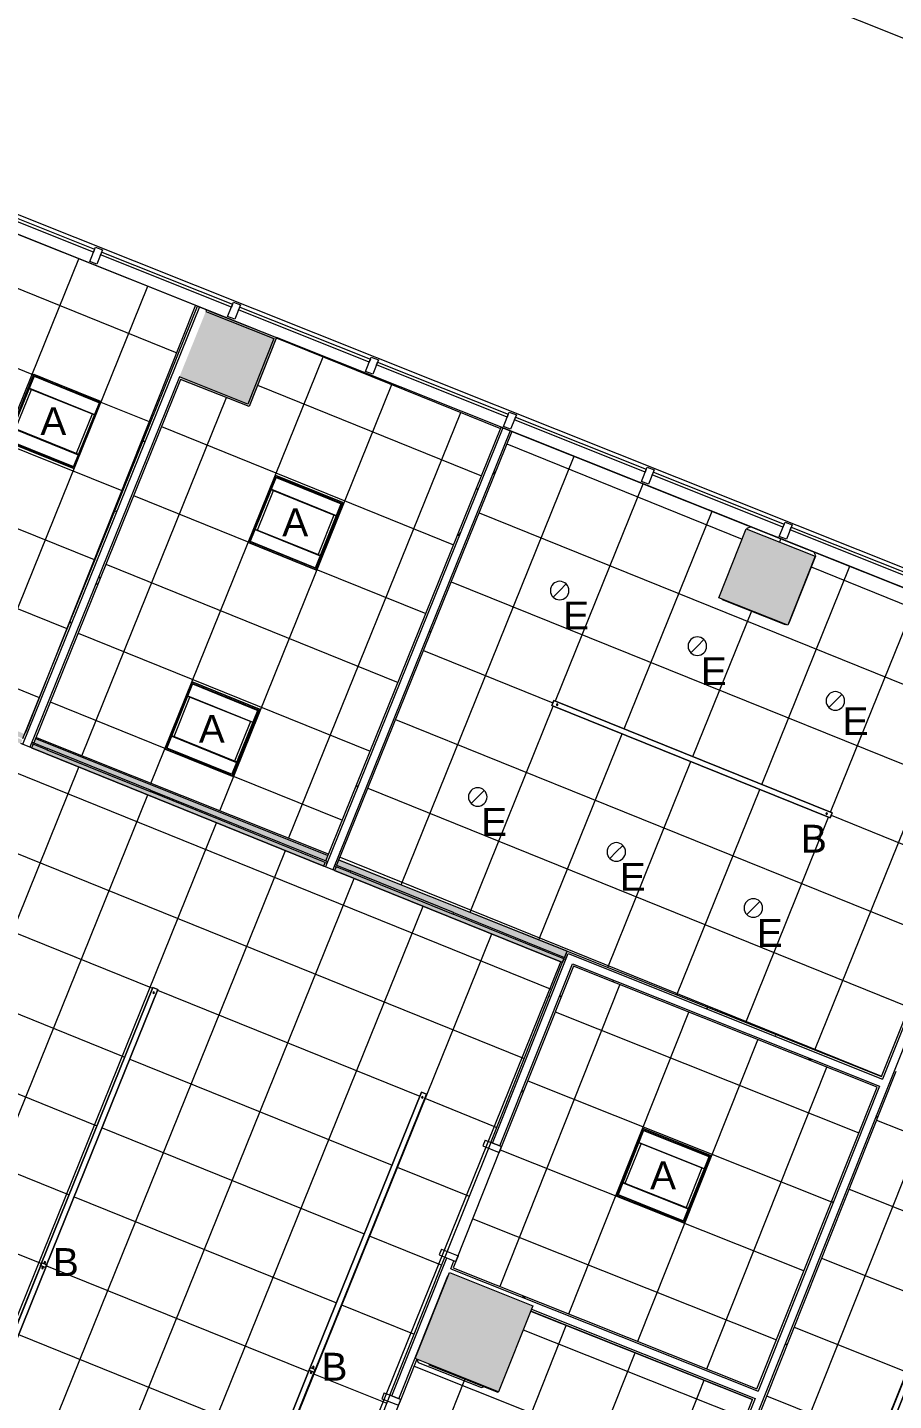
# Model space of a CAD drawing. Header units: inches. Extents: x -13 to 4331, y -638 to 2885.
# Drawn here: x 2973.4 to 3253.4, y 1878.8 to 2322.6 of the extents above; entities that cross this region are included whole.
import ezdxf

# ---------------------------------------------------------------- set-up
doc = ezdxf.new("R2010")
doc.units = ezdxf.units.IN
doc.header["$MEASUREMENT"] = 0
for name, color, linetype, lineweight in [('A-CLNG', 13, 'Continuous', 13), ('A-CLNG-PATT', 13, 'Continuous', 13), ('A-COLS', 52, 'Continuous', 13), ('A-DETL-GENF', 92, 'Continuous', 9), ('A-DOOR', 31, 'Continuous', 13), ('A-DOOR-FRAM', 31, 'Continuous', 20), ('A-GLAZ-CURT', 52, 'Continuous', 9), ('A-GLAZ-CWMG', 51, 'Continuous', 9), ('A-WALL', 113, 'Continuous', 9), ('A-WALL-PATT', 111, 'Continuous', 13), ('A-WALL-PRHT', 7, 'Continuous', 9), ('Chevy Chase Pavilion_3rd Floor Base_dwg', 8, 'Continuous', 9), ('E-LITE-EQPM', 33, 'Continuous', 9), ('E-LITE-EQPM-IDEN', 33, 'Continuous', 9), ('I-WALL', 2, 'Continuous', 13), ('S-COLS', 52, 'Continuous', 13)]:
    doc.layers.add(name, color=color, linetype=linetype, lineweight=lineweight)
doc.styles.add('Arial_4', font='arial.ttf', dxfattribs={"height": 9})
pattern_1 = [(0, (0, 0), (30.72, 7.68), [1.267, -21.773, 1.267, -21.773, -122.88]), (0, (0, 0), (30.72, 7.68), [-46.08, 1.267, -44.813, 1.267, -21.773, -53.76]), (0, (0, 0), (30.72, 7.68), [-115.2, 1.267, -14.093, 1.267, -37.133]), (120, (11.52, 3.84), (-22.011075, 22.7643), [1.267, -21.773, 1.267, -21.773, -122.88]), (120, (11.52, 3.84), (-22.011075, 22.7643), [-46.08, 1.267, -44.813, 1.267, -21.773, -53.76]), (120, (11.52, 3.84), (-22.011075, 22.7643), [-115.2, 1.267, -14.093, 1.267, -37.133]), (240, (15.36, 19.2), (-8.708925, -30.4443), [1.267, -21.773, 1.267, -21.773, -122.88]), (240, (15.36, 19.2), (-8.708925, -30.4443), [-46.08, 1.267, -44.813, 1.267, -21.773, -53.76]), (240, (15.36, 19.2), (-8.708925, -30.4443), [-115.2, 1.267, -14.093, 1.267, -37.133])]

# ---------------------------------------------------------------- blocks, each defined once
blk = doc.blocks.new('Chevy Chase Pavilion_3rd Floor Base_dwg-5020009-FIRST FLOOR')
at = {"layer": 'A-WALL', "color": 253}
blk.add_line((3047.49, 2224.89), (2820.11, 2315.57), dxfattribs=at)
at = {"layer": 'A-WALL', "color": 253, "flags": 128}
for points in [[(1760.4, 2407.09), (2015.37, 2305.44), (2131.55, 2596.61), (4079.14, 1819.95), (4079.14, -637.79), (3438.23, -637.79), (3430.06, -625.69), (4073.14, -625.69), (4073.14, 1559.57)], [(4073.14, 1563.07), (4073.14, 1815.88), (3053.84, 2222.36)]]:
    blk.add_lwpolyline(points, dxfattribs=at)
at = {"layer": 'A-WALL-PRHT', "color": 253, "flags": 128}
blk.add_lwpolyline([(1820.11, 2610.82), (1916.94, 2853.62), (4248.08, 1923.48), (4248.08, -626.23), (4079.14, -626.23)], dxfattribs=at)
at = {"layer": 'S-COLS', "color": 253, "lineweight": 9, "flags": 128}
for points in [[(3219.54, 2130.14), (3219.68, 2130.2), (3228.22, 2151.76), (3227.66, 2153.06), (3207.21, 2161.16), (3205.91, 2160.6), (3205.88, 2160.51)], [(3197.88, 2137.87), (3197.93, 2137.74), (3218.38, 2129.64), (3218.51, 2129.69)], [(3099.25, 1892.13), (3099.7, 1891.08), (3120.16, 1882.98), (3120.79, 1883.25)]]:
    blk.add_lwpolyline(points, dxfattribs=at)
blk = doc.blocks.new('System Panel - Glazed-5082656-FIRST FLOOR')
at = {"layer": 'A-GLAZ-CURT', "lineweight": 13}
for p, q in [((-22.75, 0.75), (-22.75, 1.75)), ((-22.75, 1.75), (22.75, 1.75)), ((22.75, 0.75), (-22.75, 0.75)), ((22.75, 1.75), (22.75, 0.75))]:
    blk.add_line(p, q, dxfattribs=at)
blk = doc.blocks.new('Rectangular Mullion - 2_5_ x 5_ rectangular-5082659-FIRST FLOOR')
at = {"layer": 'A-GLAZ-CWMG', "lineweight": 20}
for p, q in [((1.25, 2.5), (-1.25, 2.5)), ((-1.25, 2.5), (-1.25, -2.5)), ((1.25, -2.5), (1.25, 2.5)), ((-1.25, -2.5), (1.25, -2.5))]:
    blk.add_line(p, q, dxfattribs=at)
blk = doc.blocks.new('Concrete-Rectangular-Column - 30 x 29-5082803-FIRST FLOOR')
at = {"layer": 'S-COLS', "lineweight": 9}
blk.add_hatch(color=7, dxfattribs=at).paths.add_polyline_path([(-15, -14.5), (15, -14.5), (15, 14.5), (-15, 14.5), (-15, -7.67)], flags=0)
at = {"layer": 'S-COLS', "color": 8, "lineweight": 20}
for p, q in [((-15, 14.5), (15, 14.5)), ((-15, -14.5), (-15, 14.5)), ((15, 14.5), (15, -14.5)), ((15, -14.5), (-15, -14.5))]:
    blk.add_line(p, q, dxfattribs=at)
blk = doc.blocks.new('Concrete-Rectangular-Column - 24x24-5082804-FIRST FLOOR')
at = {"layer": 'S-COLS', "lineweight": 9}
blk.add_hatch(color=7, dxfattribs=at).paths.add_polyline_path([(12, -12), (12, 12), (-12, 12), (-12, -12)], flags=0)
at = {"layer": 'S-COLS', "color": 8, "lineweight": 20}
for p, q in [((-12, 12), (12, 12)), ((-12, -12), (-12, 12)), ((12, 12), (12, -12)), ((12, -12), (-12, -12))]:
    blk.add_line(p, q, dxfattribs=at)
blk = doc.blocks.new('Single Flush - OTJ_SOLIDFLUSH_ALUM-5659429-FIRST FLOOR')
at = {"layer": 'A-DOOR-FRAM'}
for p, q in [((-20, -3.875), (-20, 1.875)), ((-20, 1.875), (-18, 1.875)), ((-18, -3.875), (-18, 1.875)), ((18.000004, -3.875), (18.000004, 1.875)), ((18.000004, 1.875), (20.000004, 1.875)), ((20.000004, -3.875), (20.000004, 1.875)), ((-20, -3.875), (-18, -3.875)), ((18.000004, -3.875), (20.000004, -3.875))]:
    blk.add_line(p, q, dxfattribs=at)
blk = doc.blocks.new('L-Pendant-Axis-Sculpt-Direct_Indirect - B-5619444-FIRST FLOOR')
at = {"layer": 'A-DETL-GENF'}
for p, q in [((-48.5, -0.875), (-48.5, 0.875)), ((-48.5, 0.875), (48.5, 0.875)), ((48.5, 0.875), (-48.5, 0.875)), ((-48.5, 0.875), (-48.5, -0.875)), ((48.5, 0.875), (48.5, -0.875)), ((48.5, -0.875), (48.5, 0.875)), ((48.5, -0.875), (-48.5, -0.875)), ((-48.5, -0.875), (48.5, -0.875))]:
    blk.add_line(p, q, dxfattribs=at)
for centre in [(-47, 0), (47, 0)]:
    blk.add_circle(centre, 0.25, dxfattribs=at)
blk = doc.blocks.new('L-Recessed-Axis-Duo - 2 x 2-V8-FIRST FLOOR')
at = {"layer": 'E-LITE-EQPM'}
for p, q in [((-11.7, 11.7), (-11.7, -11.7)), ((11.7, 11.7), (-11.7, 11.7)), ((-11.37, 11.26), (-11.37, 11.27)), ((-11.37, 11.14), (-11.37, 11.26)), ((-11.37, 11.14), (11.38, 11.14)), ((11.32, 11.32), (-11.32, 11.32)), ((-11.32, 11.32), (-11.32, -11.32)), ((11.32, -11.32), (11.32, 11.32)), ((11.38, 11.27), (11.38, 11.26)), ((11.38, 11.26), (11.38, 11.14)), ((11.7, -11.7), (11.7, 11.7)), ((-11.32, 7.03), (11.32, 7.03)), ((-11.32, 7.02), (11.32, 7.02)), ((-11.32, 6.85), (11.32, 6.85)), ((-10.57, 6.87), (-10.57, -6.87)), ((10.57, -6.87), (10.57, 6.87)), ((11.32, -6.85), (-11.32, -6.85)), ((-11.32, -7.02), (11.32, -7.02)), ((-11.32, -7.03), (11.32, -7.03)), ((-11.7, -11.7), (11.7, -11.7)), ((-11.37, -11.26), (-11.37, -11.14)), ((-11.37, -11.14), (11.38, -11.14)), ((-11.37, -11.27), (-11.37, -11.26)), ((-11.32, -11.32), (11.32, -11.32)), ((11.38, -11.14), (11.38, -11.26)), ((11.38, -11.26), (11.38, -11.27))]:
    blk.add_line(p, q, dxfattribs=at)
for points, knots in [([(-11.64, 11.64), (-11.65, 11.65), (-11.65, 11.65), (-11.66, 11.66), (-11.67, 11.67), (-11.68, 11.68), (-11.68, 11.68), (-11.69, 11.69), (-11.69, 11.69), (-11.7, 11.7), (-11.7, 11.7), (-11.7, 11.7), (-11.7, 11.7)], [0, 0, 0, 0, 0.166667, 0.25, 0.333333, 0.416667, 0.5, 0.583333, 0.666667, 0.75, 0.833333, 1, 1, 1, 1]), ([(11.64, 11.64), (11.65, 11.65), (11.65, 11.65), (11.66, 11.66), (11.67, 11.67), (11.68, 11.68), (11.68, 11.68), (11.69, 11.69), (11.69, 11.69), (11.7, 11.7), (11.7, 11.7), (11.7, 11.7), (11.7, 11.7)], [0, 0, 0, 0, 0.166667, 0.25, 0.333333, 0.416667, 0.5, 0.583333, 0.666667, 0.75, 0.833333, 1, 1, 1, 1]), ([(-11.7, -11.7), (-11.7, -11.7), (-11.7, -11.7), (-11.7, -11.7), (-11.69, -11.69), (-11.69, -11.69), (-11.68, -11.68), (-11.68, -11.68), (-11.67, -11.67), (-11.66, -11.66), (-11.65, -11.65), (-11.65, -11.65), (-11.64, -11.64)], [-1, -1, -1, -1, -0.833333, -0.75, -0.666667, -0.583333, -0.5, -0.416667, -0.333333, -0.25, -0.166667, 0, 0, 0, 0]), ([(11.64, -11.64), (11.65, -11.65), (11.65, -11.65), (11.66, -11.66), (11.67, -11.67), (11.68, -11.68), (11.68, -11.68), (11.69, -11.69), (11.69, -11.69), (11.7, -11.7), (11.7, -11.7), (11.7, -11.7), (11.7, -11.7)], [0, 0, 0, 0, 0.166667, 0.25, 0.333333, 0.416667, 0.5, 0.583333, 0.666667, 0.75, 0.833333, 1, 1, 1, 1])]:
    blk.add_open_spline(points, degree=3, knots=knots, dxfattribs=at)
blk = doc.blocks.new('L-Recessed Circular - Downlight - 6_-5599324-FIRST FLOOR')
at = {"layer": 'E-LITE-EQPM'}
for q in [(-2.12, -2.12), (2.12, 2.12)]:
    blk.add_line((0, 0), q, dxfattribs=at)
for start, end in [(360, 180), (180, 360)]:
    blk.add_arc((0, 0), 3, start, end, dxfattribs=at)

msp = doc.modelspace()

# ---------------------------------------------------------------- hatches: boundary and pattern name
at = {"layer": 'A-CLNG-PATT'}
h = msp.add_hatch(dxfattribs=at)
h.set_pattern_fill('FP_3', color=256, style=0, pattern_type=2)
h.set_pattern_definition([(68, (2943.602, 2197.195), (22.2524, -8.9906), []), (338, (2943.602, 2197.195), (-8.9906, -22.2524), [])])
h.paths.add_polyline_path([(2972.6, 2094.48), (3027.75, 2232.77), (2907.19, 2280.84), (2851.42, 2142.8), (2972.49, 2094.52)], flags=0)
h.paths.add_polyline_path([(2961.02, 2112.31), (2939.32, 2121.08), (2948.09, 2142.78), (2969.78, 2134), (2961.97, 2114.65)], flags=0)
h.paths.add_polyline_path([(2894.26, 2139.28), (2872.57, 2148.05), (2881.33, 2169.75), (2903.03, 2160.98), (2895.68, 2142.78)], flags=0)
h.paths.add_polyline_path([(2988.37, 2180), (2966.67, 2188.76), (2975.44, 2210.46), (2997.13, 2201.69), (2989.32, 2182.35)], flags=0)
h.paths.add_polyline_path([(2921.61, 2206.97), (2899.91, 2215.74), (2908.68, 2237.43), (2930.38, 2228.67), (2923.39, 2211.36)], flags=0)
h.paths.add_polyline_path([(2951.98, 2236.14), (2929.67, 2244.98), (2938.51, 2267.3), (2960.82, 2258.45), (2953.66, 2240.38)], flags=0)
h = msp.add_hatch(dxfattribs=at)
h.set_pattern_fill('FP_4', color=256, style=0, pattern_type=2)
h.set_pattern_definition([(68, (3067.005, 2147.337), (22.2524, -8.9906), []), (338, (3067.005, 2147.337), (-8.9906, -22.2524), [])])
h.paths.add_polyline_path([(3070.73, 2055.34), (3126.33, 2192.96), (3053.8, 2222.26), (3045, 2200.06), (3022.86, 2208.84), (2976.09, 2093.08), (3070.44, 2055.46)], flags=0)
h.paths.add_polyline_path([(3039.59, 2080.57), (3017.9, 2089.33), (3026.66, 2111.03), (3048.36, 2102.27), (3041.64, 2085.64)], flags=0)
h.paths.add_polyline_path([(3066.57, 2147.32), (3044.87, 2156.09), (3053.63, 2177.79), (3075.33, 2169.02), (3069, 2153.34)], flags=0)
h = msp.add_hatch(dxfattribs=at)
h.set_pattern_fill('FP_5', color=256, style=0, pattern_type=2)
h.set_pattern_definition([(338, (3197.202, 2108.35), (-8.9906, -22.2524), []), (248, (3197.202, 2108.35), (-22.2524, 8.9906), [])])
h.paths.add_polyline_path([(3249.47, 1983.51), (3304.81, 2122.28), (3129.98, 2192), (3074.08, 2053.56), (3160.04, 2019.18), (3249.24, 1983.6)], flags=0)
h.paths.add_polyline_path([(3208.05, 2034.98), (3207.28, 2035.08), (3206.55, 2035.38), (3205.93, 2035.86), (3205.46, 2036.48), (3205.16, 2037.2), (3205.05, 2037.98), (3205.16, 2038.75), (3205.46, 2039.48), (3205.93, 2040.1), (3206.55, 2040.57), (3207.28, 2040.87), (3208.05, 2040.98), (3208.83, 2040.87), (3209.55, 2040.57), (3210.18, 2040.1), (3210.65, 2039.48), (3210.95, 2038.75), (3211.05, 2037.98), (3210.95, 2037.2), (3210.65, 2036.48), (3210.18, 2035.86), (3209.55, 2035.38), (3208.83, 2035.08)], flags=0)
h.paths.add_polyline_path([(3163.75, 2053.11), (3162.98, 2053.21), (3162.25, 2053.51), (3161.63, 2053.99), (3161.16, 2054.61), (3160.86, 2055.33), (3160.75, 2056.11), (3160.86, 2056.89), (3161.16, 2057.61), (3161.63, 2058.23), (3162.25, 2058.71), (3162.98, 2059.01), (3163.75, 2059.11), (3164.53, 2059.01), (3165.25, 2058.71), (3165.88, 2058.23), (3166.35, 2057.61), (3166.65, 2056.89), (3166.75, 2056.11), (3166.65, 2055.33), (3166.35, 2054.61), (3165.88, 2053.99), (3165.18, 2053.48), (3164.53, 2053.21)], flags=0)
h.paths.add_polyline_path([(3232.85, 2067.12), (3142.92, 2103.45), (3143.57, 2105.08), (3233.51, 2068.74)], flags=0)
h.paths.add_polyline_path([(3118.95, 2070.87), (3118.17, 2070.97), (3117.45, 2071.27), (3116.83, 2071.75), (3116.35, 2072.37), (3116.05, 2073.09), (3115.95, 2073.87), (3116.05, 2074.64), (3116.35, 2075.37), (3116.83, 2075.99), (3117.45, 2076.47), (3118.34, 2076.79), (3118.95, 2076.87), (3119.73, 2076.76), (3120.45, 2076.47), (3121.07, 2075.99), (3121.55, 2075.37), (3121.85, 2074.64), (3121.95, 2073.87), (3121.85, 2073.09), (3121.55, 2072.37), (3121.07, 2071.75), (3120.45, 2071.27), (3119.73, 2070.97)], flags=0)
h.paths.add_polyline_path([(3234.58, 2101.91), (3233.81, 2102.01), (3233.08, 2102.31), (3232.46, 2102.79), (3231.98, 2103.41), (3231.68, 2104.13), (3231.58, 2104.91), (3231.68, 2105.69), (3231.98, 2106.41), (3232.46, 2107.03), (3233.08, 2107.51), (3233.81, 2107.81), (3234.58, 2107.91), (3235.36, 2107.81), (3236.08, 2107.51), (3236.7, 2107.03), (3237.18, 2106.41), (3237.48, 2105.69), (3237.58, 2104.91), (3237.48, 2104.13), (3237.18, 2103.41), (3236.7, 2102.79), (3236.08, 2102.31), (3235.36, 2102.01)], flags=0)
h.paths.add_polyline_path([(3189.96, 2119.6), (3189.18, 2119.7), (3188.46, 2120), (3187.84, 2120.48), (3187.36, 2121.1), (3187.06, 2121.82), (3186.96, 2122.6), (3187.06, 2123.37), (3187.36, 2124.1), (3187.84, 2124.72), (3188.46, 2125.19), (3189.18, 2125.49), (3189.96, 2125.6), (3190.74, 2125.49), (3191.46, 2125.19), (3192.08, 2124.72), (3192.56, 2124.1), (3192.86, 2123.37), (3192.96, 2122.6), (3192.86, 2121.82), (3192.56, 2121.1), (3192.08, 2120.48), (3191.46, 2120), (3190.74, 2119.7)], flags=0)
h.paths.add_polyline_path([(3219.25, 2129.4), (3196.93, 2138.24), (3205.78, 2160.55), (3228.09, 2151.71), (3219.97, 2131.21)], flags=0)
h.paths.add_polyline_path([(3145.45, 2137.58), (3144.68, 2137.68), (3143.95, 2137.98), (3143.33, 2138.46), (3142.86, 2139.08), (3142.56, 2139.8), (3142.45, 2140.58), (3142.56, 2141.35), (3142.86, 2142.08), (3143.33, 2142.7), (3143.95, 2143.18), (3144.68, 2143.48), (3145.45, 2143.58), (3146.23, 2143.48), (3146.95, 2143.18), (3147.58, 2142.7), (3148.05, 2142.08), (3148.35, 2141.35), (3148.45, 2140.58), (3148.35, 2139.8), (3148.05, 2139.08), (3147.58, 2138.46), (3146.95, 2137.98), (3146.23, 2137.68)], flags=0)
h = msp.add_hatch(dxfattribs=at)
h.set_pattern_fill('FP_25', color=256, style=0, pattern_type=2)
h.set_pattern_definition(pattern_1)
h.paths.add_polyline_path([(3073.38, 810.11), (3073.38, 886.84), (3071.75, 886.84), (3071.75, 810.11)], flags=0)
h.paths.add_polyline_path([(3069.63, 810.11), (3071.25, 810.11), (3071.25, 886.84), (3069.63, 886.84), (3069.63, 818.11)], flags=0)
h.paths.add_polyline_path([(2917.48, 926.11), (2917.48, 989.32), (2848.28, 1091.41), (2846.52, 1090.17), (2915.6, 988.3), (2915.6, 926.11)], flags=0)
h.paths.add_polyline_path([(2917.98, 926.11), (2919.57, 926.11), (2919.6, 988.98), (2849.56, 1092.27), (2848.69, 1091.69), (2917.48, 990.21), (2917.48, 989.32), (2917.98, 988.58), (2917.98, 951.36)], flags=0)
h.paths.add_polyline_path([(2914.05, 1410.38), (2990.98, 1603.32), (2990.28, 1603.6), (2965.05, 1540.31), (2964.58, 1540.5), (2989.82, 1603.78), (2988.39, 1604.35), (2911.45, 1411.42), (2912.88, 1410.85), (2937.91, 1473.62), (2938.37, 1473.44), (2913.34, 1410.67), (2913.92, 1410.44)], flags=0)
h.paths.add_polyline_path([(2732.11, 1491.57), (2733.27, 1494.47), (2612.27, 1542.72), (2611.12, 1539.82), (2730.77, 1492.1)], flags=0)
h.paths.add_polyline_path([(3176.24, 1529.44), (3176.71, 1533.28), (3088.06, 1568.63), (3087.46, 1567.13), (3176.22, 1531.73), (3176.03, 1531.27), (3087.27, 1566.66), (3086.69, 1565.15), (3176.22, 1529.45)], flags=0)
h.paths.add_polyline_path([(3083.19, 1566.55), (3083.79, 1568.05), (3028.34, 1590.16), (3027.74, 1588.66), (3082.32, 1566.89)], flags=0)
h.paths.add_polyline_path([(3083.98, 1568.52), (3084.56, 1570.04), (3029.13, 1592.14), (3028.53, 1590.63), (3083.79, 1568.59)], flags=0)
h.paths.add_polyline_path([(3025.42, 1751.7), (3061.25, 1841.57), (3059.75, 1842.18), (3057.85, 1837.38), (3057.39, 1837.57), (3059.29, 1842.37), (3057.67, 1843.04), (3022.01, 1753.06), (3023.64, 1752.41), (3044.12, 1804.1), (3044.59, 1803.92), (3024.1, 1752.22), (3024.83, 1751.93)], flags=0)
h.paths.add_polyline_path([(3146.33, 2020.36), (3146.82, 2021.55), (3110.96, 2036.04), (3111.15, 2036.51), (3147.01, 2022.04), (3147.82, 2024.05), (3074.06, 2053.57), (3073.33, 2051.78), (3077.77, 2049.99), (3077.58, 2049.53), (3073.15, 2051.32), (3072.67, 2050.13), (3145.84, 2020.56)], flags=0)
h.paths.add_polyline_path([(3069.19, 2051.53), (3069.67, 2052.72), (3013.01, 2075.62), (3013.2, 2076.08), (3069.86, 2053.19), (3070.57, 2054.96), (2975.98, 2092.81), (2975.39, 2091.35), (2979.82, 2089.57), (2979.63, 2089.1), (2975.2, 2090.89), (2974.72, 2089.7), (3066.82, 2052.49)], flags=0)
h.paths.add_polyline_path([(2971.25, 2091.11), (2971.73, 2092.3), (2967.28, 2094.09), (2967.47, 2094.55), (2971.91, 2092.76), (2972.49, 2094.21), (2851.37, 2142.68), (2850.94, 2141.63), (2934.09, 2108.04), (2933.9, 2107.58), (2850.76, 2141.17), (2850.28, 2139.98), (2968.88, 2092.06)], flags=0)
h.paths.add_polyline_path([(2846.8, 2141.38), (2847.28, 2142.58), (2781.38, 2169.2), (2781.57, 2169.66), (2847.47, 2143.04), (2847.89, 2144.07), (2745.44, 2185.07), (2745.18, 2184.36), (2748.19, 2183.15), (2748, 2182.69), (2744.98, 2183.91), (2744.5, 2182.72), (2843.85, 2142.58)], flags=0)
h = msp.add_hatch(dxfattribs=at)
h.set_pattern_fill('FP_6', color=256, style=0, pattern_type=2)
h.set_pattern_definition([(338, (2892.317, 1905.82), (-8.9906, -22.2524), []), (248, (2892.317, 1905.82), (-22.2524, 8.9906), [])])
h.paths.add_polyline_path([(3084.58, 1570.03), (3109.08, 1631.51), (3020.06, 1748.39), (3021.93, 1753.09), (3022.03, 1753.09), (3059.06, 1846.52), (3074.57, 1840.37), (3146.35, 2020.36), (2744.5, 2182.72), (2618.82, 1867.56), (2752.58, 1814.18), (2737.01, 1775.16), (2603.26, 1828.5), (2584.01, 1780.28), (2730.77, 1721.75), (2727.29, 1713.13), (2764.21, 1698.22), (2777.07, 1730.04), (2780.54, 1728.64), (2767.69, 1696.81), (2846.02, 1665.16), (2906.84, 1815.69), (2879.04, 1826.77), (2880.43, 1830.26), (2940.94, 1806.12), (2879.42, 1651.84), (3084.56, 1570.04)], flags=0)
h.paths.add_polyline_path([(3056.91, 1605.82), (3055.28, 1606.47), (3073.43, 1651.99), (3075.06, 1651.34), (3063.13, 1621.42)], flags=0)
h.paths.add_polyline_path([(2990.15, 1632.8), (2988.52, 1633.44), (3006.67, 1678.96), (3008.3, 1678.31), (2997.61, 1651.5)], flags=0)
h.paths.add_polyline_path([(2923.39, 1659.77), (2921.77, 1660.42), (2939.92, 1705.93), (2941.54, 1705.28), (2923.53, 1660.11)], flags=0)
h.paths.add_polyline_path([(2842.44, 1719.66), (2820.75, 1728.42), (2829.51, 1750.12), (2851.21, 1741.35), (2843.78, 1722.97)], flags=0)
h.paths.add_polyline_path([(2959.35, 1748.78), (2957.73, 1749.42), (2975.88, 1794.94), (2977.51, 1794.29), (2970.27, 1776.16)], flags=0)
h.paths.add_polyline_path([(2708.46, 1771.14), (2618.53, 1807.47), (2619.18, 1809.1), (2709.12, 1772.76)], flags=0)
h.paths.add_polyline_path([(2869.67, 1786.16), (2847.97, 1794.93), (2856.73, 1816.63), (2878.43, 1807.86), (2873.43, 1795.49)], flags=0)
h.paths.add_polyline_path([(3030.1, 1798.91), (3028.48, 1799.56), (3100.78, 1978.51), (3102.4, 1977.85), (3032.13, 1803.92)], flags=0)
h.paths.add_polyline_path([(2943.28, 1832.74), (2941.65, 1833.39), (3013.95, 2012.34), (3015.57, 2011.68), (2944.64, 1836.1)], flags=0)
h.paths.add_polyline_path([(2736.06, 1839.53), (2646.13, 1875.86), (2646.78, 1877.49), (2736.72, 1841.15)], flags=0)
h.paths.add_polyline_path([(2854.1, 1868.3), (2852.48, 1868.95), (2924.78, 2047.9), (2926.4, 2047.24), (2860.07, 1883.05)], flags=0)
h.paths.add_polyline_path([(2764.37, 1904.8), (2762.75, 1905.46), (2835.05, 2084.41), (2836.67, 2083.75), (2774.37, 1929.56)], flags=0)
h.paths.add_polyline_path([(2675.36, 1940.77), (2673.74, 1941.42), (2746.04, 2120.37), (2747.66, 2119.71), (2684.36, 1963.03)], flags=0)
h.paths.add_polyline_path([(2840.25, 1957.2), (2817.94, 1966.04), (2826.78, 1988.36), (2849.09, 1979.51)], flags=0)
h = msp.add_hatch(dxfattribs=at)
h.set_pattern_fill('FP_8', color=256, style=0, pattern_type=2)
h.set_pattern_definition([(338.31, (3163.59, 1944.926), (-8.8696, -22.301), []), (248.31, (3163.59, 1944.926), (-22.301, 8.8696), [])])
h.paths.add_polyline_path([(3209.22, 1882.59), (3248.08, 1980.03), (3149.92, 2019.18), (3111.06, 1921.74), (3208.99, 1882.68)], flags=0)
h.paths.add_polyline_path([(3185.58, 1936.3), (3163.83, 1944.94), (3172.48, 1966.69), (3194.23, 1958.04), (3187.28, 1940.57)], flags=0)
h = msp.add_hatch(dxfattribs=at)
h.set_pattern_fill('FP_21', color=256, style=0, pattern_type=2)
h.set_pattern_definition([(338.259, (3369.357, 1585.09), (-8.8899, -22.2928), []), (248.259, (3369.357, 1585.09), (-22.2928, 8.8899), [])])
h.paths.add_polyline_path([(3546.25, 1443.11), (3557.63, 1471.64), (3691.64, 1767.45), (3705.83, 1803.25), (3387.79, 1930.08), (3387.71, 1929.89), (3384.23, 1931.27), (3384.31, 1931.47), (3253.55, 1983.61), (3136.82, 1690.92), (3359.45, 1602.14), (3358.05, 1598.66), (3135.44, 1687.44), (3088.06, 1568.63), (3402.17, 1443.37), (3402.17, 1449.76), (3421.49, 1492.86), (3546.24, 1443.12)], flags=0)
h.paths.add_polyline_path([(3538.45, 1489.92), (3448.35, 1525.85), (3449, 1527.48), (3539.1, 1491.54)], flags=0)
h.paths.add_polyline_path([(3343.31, 1517.42), (3341.69, 1518.07), (3359.84, 1563.59), (3361.46, 1562.94), (3358.29, 1554.98)], flags=0)
h.paths.add_polyline_path([(3276.44, 1544.09), (3274.81, 1544.74), (3292.96, 1590.26), (3294.59, 1589.61)], flags=0)
h.paths.add_polyline_path([(3565.35, 1556.62), (3475.25, 1592.55), (3475.89, 1594.17), (3565.99, 1558.24)], flags=0)
h.paths.add_polyline_path([(3209.56, 1570.76), (3207.93, 1571.41), (3226.08, 1616.93), (3227.71, 1616.28), (3214.31, 1582.67)], flags=0)
h.paths.add_polyline_path([(3143.6, 1597.06), (3141.98, 1597.71), (3160.13, 1643.23), (3161.76, 1642.58), (3144.24, 1598.66)], flags=0)
h.paths.add_polyline_path([(3562.52, 1610.87), (3560.89, 1611.52), (3632.39, 1790.79), (3634.01, 1790.14), (3566.73, 1621.42)], flags=0)
h.paths.add_polyline_path([(3473.35, 1646.43), (3471.72, 1647.08), (3543.22, 1826.35), (3544.84, 1825.7), (3479.51, 1661.89)], flags=0)
h.paths.add_polyline_path([(3207.63, 1673.66), (3184.48, 1673.66), (3184.48, 1674.28), (3183.63, 1674.28), (3183.63, 1698.28), (3207.63, 1698.28), (3207.63, 1697.66), (3208.48, 1697.66), (3208.48, 1673.66)], flags=0)
h.paths.add_polyline_path([(3453.67, 1674.28), (3453.67, 1675.02), (3453.58, 1675.02), (3453.58, 1699.02), (3477.58, 1699.02), (3477.58, 1698.28), (3477.67, 1698.28), (3477.67, 1674.28), (3455.67, 1674.28)], flags=0)
h.paths.add_polyline_path([(3384.18, 1681.99), (3382.55, 1682.64), (3454.04, 1861.91), (3455.67, 1861.26), (3418.11, 1767.09)], flags=0)
h.paths.add_polyline_path([(3295.01, 1717.55), (3293.38, 1718.2), (3364.87, 1897.47), (3366.5, 1896.82), (3314.11, 1765.45)], flags=0)
h.paths.add_polyline_path([(3205.84, 1753.11), (3204.21, 1753.76), (3275.7, 1933.03), (3277.33, 1932.38), (3215.03, 1776.16)], flags=0)
h = msp.add_hatch(dxfattribs=at)
h.set_pattern_fill('FP_7', color=256, style=0, pattern_type=2)
h.set_pattern_definition([(338.31, (3136.303, 1874.748), (-8.8696, -22.301), []), (248.31, (3136.303, 1874.748), (-22.301, 8.8696), [])])
h.paths.add_polyline_path([(3176.31, 1800.05), (3207.83, 1879.11), (3136.06, 1907.65), (3125.57, 1881.35), (3103.28, 1890.24), (3103.37, 1890.48), (3099.25, 1892.13), (3078.14, 1839.1), (3176.08, 1800.15)], flags=0)
h.paths.add_polyline_path([(3149.97, 1844.33), (3128.22, 1852.98), (3136.87, 1874.73), (3158.61, 1866.08), (3153.41, 1852.98)], flags=0)
at = {"layer": 'A-COLS'}
msp.add_hatch(color=250, dxfattribs=at).paths.add_polyline_path([(3125.57, 1881.35), (3125.67, 1881.59), (3103.37, 1890.48), (3103.28, 1890.24), (3124.95, 1881.59)], flags=0)
at = {"layer": 'A-WALL'}
msp.add_hatch(color=250, dxfattribs=at).paths.add_polyline_path([(3044.65, 2200.87), (3053.03, 2222.02), (3031.03, 2230.74), (3022.51, 2209.65), (3044.13, 2201.08)], flags=0)
at = {"layer": 'A-WALL-PATT', "lineweight": 9}
h = msp.add_hatch(dxfattribs=at)
h.set_pattern_fill('FP_1', color=256, style=0, pattern_type=2)
h.set_pattern_definition(pattern_1)
h.paths.add_polyline_path([(2971.82, 2090.87), (2972.3, 2092.07), (2971.73, 2092.3), (2971.25, 2091.11), (2971.73, 2090.91)], flags=0)
h.paths.add_polyline_path([(2972.49, 2092.53), (3028.96, 2232.28), (3028.38, 2232.51), (2971.91, 2092.76)], flags=0)
h = msp.add_hatch(dxfattribs=at)
h.set_pattern_fill('FP_1', color=256, style=0, pattern_type=2)
h.set_pattern_definition(pattern_1)
h.paths.add_polyline_path([(2974.72, 2089.7), (2975.2, 2090.89), (2974.62, 2091.13), (2974.14, 2089.93), (2974.62, 2089.74)], flags=0)
h.paths.add_polyline_path([(2975.39, 2091.35), (3023.09, 2209.42), (3022.51, 2209.65), (2974.81, 2091.59)], flags=0)
h.paths.add_polyline_path([(3031.61, 2230.51), (3031.85, 2231.13), (3031.28, 2231.36), (3031.03, 2230.74), (3031.45, 2230.58)], flags=0)
at = {"layer": 'A-WALL-PATT'}
msp.add_hatch(color=250, dxfattribs=at).paths.add_polyline_path([(3045, 2200.06), (3053.84, 2222.37), (3031.85, 2231.09), (3031.61, 2230.51), (3053.03, 2222.02), (3044.65, 2200.87), (3023.09, 2209.42), (3022.86, 2208.84), (3044.65, 2200.2)], flags=0)
at = {"layer": 'A-WALL-PATT', "lineweight": 9}
h = msp.add_hatch(dxfattribs=at)
h.set_pattern_fill('FP_1', color=256, style=0, pattern_type=2)
h.set_pattern_definition(pattern_1)
h.paths.add_polyline_path([(3069.77, 2051.3), (3070.25, 2052.49), (3069.67, 2052.72), (3069.19, 2051.53), (3069.67, 2051.34)], flags=0)
h.paths.add_polyline_path([(3070.44, 2052.95), (3127.08, 2193.15), (3126.5, 2193.38), (3069.86, 2053.19)], flags=0)
h = msp.add_hatch(dxfattribs=at)
h.set_pattern_fill('FP_1', color=256, style=0, pattern_type=2)
h.set_pattern_definition(pattern_1)
h.paths.add_polyline_path([(3072.67, 2050.13), (3073.15, 2051.32), (3072.57, 2051.55), (3072.09, 2050.36), (3072.57, 2050.17)], flags=0)
h.paths.add_polyline_path([(3073.33, 2051.78), (3129.98, 2192), (3129.4, 2192.23), (3072.75, 2052.02)], flags=0)
h = msp.add_hatch(dxfattribs=at)
h.set_pattern_fill('FP_1', color=256, style=0, pattern_type=2)
h.set_pattern_definition(pattern_1)
h.paths.add_polyline_path([(3083.77, 1566.32), (3084.37, 1567.82), (3083.79, 1568.05), (3083.19, 1566.55)], flags=0)
h.paths.add_polyline_path([(3084.56, 1568.28), (3109.8, 1631.59), (3109.36, 1632.17), (3083.98, 1568.52)], flags=0)
h.paths.add_polyline_path([(3110.88, 1634.3), (3175.7, 1796.93), (3175.15, 1797.15), (3110.44, 1634.88), (3110.71, 1634.52)], flags=0)
h.paths.add_polyline_path([(3176.66, 1799.24), (3208.64, 1879.45), (3208.06, 1879.69), (3176.08, 1799.47), (3176.31, 1799.38)], flags=0)
h.paths.add_polyline_path([(3209.57, 1881.78), (3248.89, 1980.38), (3248.31, 1980.61), (3208.99, 1882.01), (3209.22, 1881.92)], flags=0)
h.paths.add_polyline_path([(3249.82, 1982.7), (3305.39, 2122.05), (3304.81, 2122.28), (3249.24, 1982.93), (3249.47, 1982.84)], flags=0)
h = msp.add_hatch(dxfattribs=at)
h.set_pattern_fill('FP_1', color=256, style=0, pattern_type=2)
h.set_pattern_definition(pattern_1)
h.paths.add_polyline_path([(3086.67, 1565.16), (3087.27, 1566.66), (3086.69, 1566.89), (3086.09, 1565.39)], flags=0)
h.paths.add_polyline_path([(3087.46, 1567.13), (3135.67, 1688.02), (3135.09, 1688.25), (3086.88, 1567.36)], flags=0)
h.paths.add_polyline_path([(3136.59, 1690.34), (3254.15, 1985.13), (3253.57, 1985.37), (3136.01, 1690.57)], flags=0)
h.paths.add_polyline_path([(3254.34, 1985.6), (3308.29, 2120.89), (3307.71, 2121.12), (3253.77, 1985.83), (3254.15, 1985.67)], flags=0)
h = msp.add_hatch(dxfattribs=at)
h.set_pattern_fill('FP_1', color=256, style=0, pattern_type=2)
h.set_pattern_definition(pattern_1)
h.paths.add_polyline_path([(3249.24, 1982.93), (3249.47, 1983.51), (3147.82, 2024.05), (3147.59, 2023.47), (3247.78, 1983.51)], flags=0)
h = msp.add_hatch(dxfattribs=at)
h.set_pattern_fill('FP_1', color=256, style=0, pattern_type=2)
h.set_pattern_definition(pattern_1)
h.paths.add_polyline_path([(3075.15, 1840.14), (3076.34, 1843.13), (3075.76, 1843.36), (3074.57, 1840.37), (3074.92, 1840.24)], flags=0)
h.paths.add_polyline_path([(3091.16, 1880.28), (3108.94, 1924.87), (3108.36, 1925.1), (3090.58, 1880.51)], flags=0)
h.paths.add_polyline_path([(3123.76, 1962.02), (3147.41, 2021.32), (3146.83, 2021.55), (3123.18, 1962.25)], flags=0)
h.paths.add_polyline_path([(3147.59, 2021.78), (3148.17, 2023.24), (3147.59, 2023.47), (3147.01, 2022.01), (3147.41, 2021.86)], flags=0)
h = msp.add_hatch(dxfattribs=at)
h.set_pattern_fill('FP_1', color=256, style=0, pattern_type=2)
h.set_pattern_definition(pattern_1)
h.paths.add_polyline_path([(3078.06, 1838.99), (3079.25, 1841.97), (3078.67, 1842.2), (3077.48, 1839.22)], flags=0)
h.paths.add_polyline_path([(3094.06, 1879.12), (3099.24, 1892.13), (3098.73, 1892.34), (3109.38, 1919.04), (3109.32, 1919.07), (3093.48, 1879.36), (3094.06, 1879.13)], flags=0)
h.paths.add_polyline_path([(3110.83, 1921.16), (3111.84, 1923.71), (3111.26, 1923.94), (3110.25, 1921.39)], flags=0)
h.paths.add_polyline_path([(3126.66, 1960.86), (3149.92, 2019.18), (3149.34, 2019.41), (3126.08, 1961.1)], flags=0)
h = msp.add_hatch(dxfattribs=at)
h.set_pattern_fill('FP_1', color=256, style=0, pattern_type=2)
h.set_pattern_definition(pattern_1)
h.paths.add_polyline_path([(3248.08, 1980.03), (3248.31, 1980.61), (3149.57, 2019.99), (3149.92, 2019.18), (3247.2, 1980.38)], flags=0)
h.paths.add_polyline_path([(3149.92, 2019.18), (3149.57, 2019.99), (3149.34, 2019.41), (3149.57, 2019.31)], flags=0)
h = msp.add_hatch(dxfattribs=at)
h.set_pattern_fill('FP_1', color=256, style=0, pattern_type=2)
h.set_pattern_definition(pattern_1)
h.paths.add_polyline_path([(3208.99, 1882.01), (3209.22, 1882.59), (3111.06, 1921.74), (3110.83, 1921.16), (3208.64, 1882.15)], flags=0)

# ---------------------------------------------------------------- linework, layer by layer
at = {"layer": 'A-CLNG'}
for p, q in [((2907.19, 2280.84), (3027.75, 2232.77)), ((3027.75, 2232.77), (2972.6, 2094.48)), ((3031.86, 2231.13), (3036.86, 2229.11)), ((3053.8, 2222.26), (3126.33, 2192.96)), ((2975.44, 2210.46), (2966.67, 2188.76)), ((2997.13, 2201.69), (2975.44, 2210.46)), ((2988.37, 2180), (2997.13, 2201.69)), ((2966.67, 2188.76), (2988.37, 2180)), ((3129.98, 2192), (3304.81, 2122.28)), ((3053.63, 2177.79), (3044.87, 2156.09)), ((3075.33, 2169.02), (3053.63, 2177.79)), ((3066.57, 2147.32), (3075.33, 2169.02)), ((3044.87, 2156.09), (3066.57, 2147.32)), ((3026.66, 2111.03), (3017.9, 2089.33)), ((3048.36, 2102.27), (3026.66, 2111.03)), ((3039.59, 2080.57), (3048.36, 2102.27)), ((2975.98, 2092.81), (3070.57, 2054.96)), ((3070.73, 2055.34), (2976.09, 2093.08)), ((2974.72, 2089.7), (3069.19, 2051.53)), ((3069.19, 2051.53), (2974.72, 2089.7)), ((3017.9, 2089.33), (3039.59, 2080.57)), ((3147.82, 2024.05), (3074.02, 2053.48)), ((3074.05, 2053.57), (3147.82, 2024.05)), ((3072.67, 2050.13), (3146.35, 2020.36)), ((3146.33, 2020.36), (3072.67, 2050.13)), ((3147.82, 2024.05), (3147, 2022.02)), ((3146.82, 2021.55), (3146.33, 2020.36)), ((3172.48, 1966.69), (3163.83, 1944.94)), ((3194.23, 1958.04), (3172.48, 1966.69)), ((3123.18, 1962.25), (3108.36, 1925.1)), ((3111.85, 1923.71), (3126.66, 1960.86)), ((3185.58, 1936.3), (3194.23, 1958.04)), ((3163.83, 1944.94), (3185.58, 1936.3)), ((3136.06, 1907.65), (3207.83, 1879.1)), ((3090.58, 1880.51), (3075.76, 1843.36)), ((3078.14, 1839.1), (3094.06, 1879.12))]:
    msp.add_line(p, q, dxfattribs=at)
for centre, start, end in [((3145.45, 2140.58), 0, 180), ((3145.45, 2140.58), 180, 0), ((3189.96, 2122.6), 0, 180), ((3189.96, 2122.6), 180, 0), ((3234.58, 2104.91), 0, 180), ((3234.58, 2104.91), 180, 0), ((3118.95, 2073.87), 0, 180), ((3118.95, 2073.87), 180, 0), ((3163.75, 2056.11), 0, 180), ((3163.75, 2056.11), 180, 0), ((3208.05, 2037.98), 0, 180), ((3208.05, 2037.98), 180, 0)]:
    msp.add_arc(centre, 3, start, end, dxfattribs=at)
at = {"layer": 'A-COLS', "color": 8, "lineweight": 20}
for p, q in [((3103.28, 1890.24), (3103.37, 1890.48)), ((3125.57, 1881.35), (3103.28, 1890.24)), ((3125.67, 1881.59), (3125.57, 1881.35))]:
    msp.add_line(p, q, dxfattribs=at)
at = {"layer": 'A-WALL', "lineweight": 13}
for p, q in [((3028.96, 2232.28), (2971.82, 2090.87)), ((3031.28, 2231.36), (3031.03, 2230.74)), ((3022.51, 2209.65), (2974.14, 2089.93)), ((3127.08, 2193.15), (3069.77, 2051.3)), ((3129.4, 2192.23), (3072.09, 2050.36)), ((3305.39, 2122.05), (3249.82, 1982.7)), ((3307.71, 2121.12), (3136.01, 1690.57)), ((2974.62, 2091.13), (2975.2, 2090.89)), ((2974.81, 2091.59), (2975.39, 2091.35)), ((3069.67, 2052.72), (3070.25, 2052.49)), ((3069.86, 2053.19), (3070.44, 2052.95)), ((3072.57, 2051.55), (3073.15, 2051.32)), ((3072.75, 2052.02), (3073.33, 2051.78)), ((3123.76, 1962.02), (3148.17, 2023.24)), ((3126.08, 1961.1), (3149.57, 2019.99)), ((3147.41, 2021.32), (3146.83, 2021.55)), ((3147.59, 2021.78), (3147.01, 2022.01)), ((3148.17, 2023.24), (3249.82, 1982.7)), ((3149.57, 2019.99), (3248.89, 1980.38)), ((3248.89, 1980.38), (3209.57, 1881.78)), ((3091.16, 1880.28), (3108.94, 1924.87)), ((3110.25, 1921.39), (3111.26, 1923.94)), ((3093.48, 1879.36), (3109.32, 1919.07)), ((3109.38, 1919.04), (3109.32, 1919.07)), ((3110.25, 1921.39), (3209.57, 1881.78)), ((3136.32, 1908.3), (3208.64, 1879.45)), ((3208.64, 1879.45), (3176.66, 1799.24))]:
    msp.add_line(p, q, dxfattribs=at)
at = {"layer": 'A-WALL', "color": 55, "lineweight": 13}
for p, q in [((3031.03, 2230.74), (3031.61, 2230.51)), ((3031.61, 2230.51), (3053.03, 2222.02)), ((3053.03, 2222.02), (3044.65, 2200.87)), ((3023.09, 2209.42), (3022.51, 2209.65)), ((3044.65, 2200.87), (3023.09, 2209.42))]:
    msp.add_line(p, q, dxfattribs=at)
at = {"layer": 'A-WALL', "color": 8, "lineweight": 20}
for p, q in [((3031.85, 2231.09), (3053.84, 2222.37)), ((3053.84, 2222.37), (3045, 2200.06)), ((3045, 2200.06), (3022.86, 2208.84))]:
    msp.add_line(p, q, dxfattribs=at)
at = {"layer": 'I-WALL'}
for p, q in [((2971.91, 2092.76), (3028.38, 2232.51)), ((3028.38, 2232.51), (3031.86, 2231.13)), ((3031.86, 2231.13), (3031.85, 2231.09)), ((3022.86, 2208.84), (2975.39, 2091.35)), ((3069.86, 2053.19), (3126.5, 2193.38)), ((3126.5, 2193.38), (3129.98, 2192)), ((3129.98, 2192), (3073.33, 2051.78)), ((3249.47, 1983.51), (3304.81, 2122.28)), ((2974.72, 2089.7), (2971.25, 2091.11)), ((2975.2, 2090.89), (2974.72, 2089.7)), ((2979.63, 2089.1), (2975.2, 2090.89)), ((2975.39, 2091.35), (2979.82, 2089.57)), ((2979.82, 2089.57), (2979.63, 2089.1)), ((3013.01, 2075.62), (3013.2, 2076.08)), ((3069.67, 2052.72), (3013.01, 2075.62)), ((3013.2, 2076.08), (3069.86, 2053.19)), ((3069.19, 2051.53), (3069.67, 2052.72)), ((3072.67, 2050.13), (3069.19, 2051.53)), ((3073.15, 2051.32), (3072.67, 2050.13)), ((3077.58, 2049.53), (3073.15, 2051.32)), ((3073.33, 2051.78), (3077.77, 2049.99)), ((3077.77, 2049.99), (3077.58, 2049.53)), ((3110.96, 2036.04), (3111.15, 2036.51)), ((3146.83, 2021.55), (3110.96, 2036.04)), ((3111.15, 2036.51), (3147.01, 2022.01)), ((3147.01, 2022.01), (3147.82, 2024.05)), ((3147.82, 2024.05), (3249.47, 1983.51)), ((3123.18, 1962.25), (3146.83, 2021.55)), ((3149.92, 2019.18), (3126.66, 1960.86)), ((3248.08, 1980.03), (3149.92, 2019.18)), ((3254.15, 1985.13), (3136.82, 1690.92)), ((3209.22, 1882.59), (3248.08, 1980.03)), ((3126.66, 1960.86), (3123.18, 1962.25)), ((3090.58, 1880.51), (3108.36, 1925.1)), ((3108.36, 1925.1), (3111.84, 1923.71)), ((3111.84, 1923.71), (3111.06, 1921.74)), ((3111.06, 1921.74), (3209.22, 1882.59)), ((3207.83, 1879.11), (3136.08, 1907.72)), ((3099.25, 1892.13), (3094.06, 1879.12)), ((3094.06, 1879.12), (3090.58, 1880.51)), ((3176.31, 1800.05), (3207.83, 1879.11))]:
    msp.add_line(p, q, dxfattribs=at)
at = {"layer": 'I-WALL', "lineweight": 9}
for p, q in [((2979.63, 2089.1), (3013.01, 2075.62)), ((3013.2, 2076.08), (2979.82, 2089.57)), ((3077.58, 2049.53), (3110.96, 2036.04)), ((3111.15, 2036.51), (3077.77, 2049.99))]:
    msp.add_line(p, q, dxfattribs=at)

# ---------------------------------------------------------------- block references
at = {"layer": 'A-DOOR', "rotation": 248.2572690489944}
for p in [(3117.51, 1942.98), (3084.91, 1861.24)]:
    msp.add_blockref('Single Flush - OTJ_SOLIDFLUSH_ALUM-5659429-FIRST FLOOR', p, dxfattribs=at)
at = {"layer": 'A-GLAZ-CURT', "rotation": 338.2587309509974}
for p in [(2973.31, 2257.71), (3017.89, 2239.93), (3062.48, 2222.15), (3107.06, 2204.37), (3151.65, 2186.59), (3196.23, 2168.81), (3240.82, 2151.03)]:
    msp.add_blockref('System Panel - Glazed-5082656-FIRST FLOOR', p, dxfattribs=at)
at = {"layer": 'A-GLAZ-CWMG', "extrusion": (0, 0, -1), "rotation": 201.7412690490026}
for p in [(-2995.6, 2248.82), (-3040.18, 2231.04), (-3084.77, 2213.26), (-3129.36, 2195.48), (-3173.94, 2177.7), (-3218.53, 2159.92)]:
    msp.add_blockref('Rectangular Mullion - 2_5_ x 5_ rectangular-5082659-FIRST FLOOR', p, dxfattribs=at)
at = {"layer": 'Chevy Chase Pavilion_3rd Floor Base_dwg', "color": 253}
msp.add_blockref('Chevy Chase Pavilion_3rd Floor Base_dwg-5020009-FIRST FLOOR', (0, 0), dxfattribs=at)
at = {"layer": 'E-LITE-EQPM', "extrusion": (0, 0, -1)}
for name, p, rotation in [('L-Recessed-Axis-Duo - 2 x 2-V8-FIRST FLOOR', (-2981.9, 2195.23), 202.0000000000019), ('L-Recessed-Axis-Duo - 2 x 2-V8-FIRST FLOOR', (-3060.1, 2162.56), 202.0000000000019), ('L-Recessed-Axis-Duo - 2 x 2-V8-FIRST FLOOR', (-3033.13, 2095.8), 202.0000000000019), ('L-Pendant-Axis-Sculpt-Direct_Indirect - B-5619444-FIRST FLOOR', (-3188.21, 2086.1), 202.0000000000022), ('L-Pendant-Axis-Sculpt-Direct_Indirect - B-5619444-FIRST FLOOR', (-2996.59, 1967.04), 292.0000000000012), ('L-Pendant-Axis-Sculpt-Direct_Indirect - B-5619444-FIRST FLOOR', (-3083.42, 1933.21), 292.0000000000012), ('L-Recessed-Axis-Duo - 2 x 2-V8-FIRST FLOOR', (-3179.03, 1951.49), 201.6892408255742), ('L-Pendant-Axis-Sculpt-Direct_Indirect - B-5619444-FIRST FLOOR', (-3258.55, 1887.66), 291.7420000000042), ('L-Pendant-Axis-Sculpt-Direct_Indirect - B-5619444-FIRST FLOOR', (-2960.63, 1878.03), 292.0000000000012), ('L-Pendant-Axis-Sculpt-Direct_Indirect - B-5619444-FIRST FLOOR', (-3047.46, 1844.2), 292.0000000000012)]:
    msp.add_blockref(name, p, dxfattribs=dict(at, rotation=rotation))
at = {"layer": 'E-LITE-EQPM'}
for p in [(3145.45, 2140.58), (3189.96, 2122.6), (3234.58, 2104.91), (3118.95, 2073.87), (3163.75, 2056.11), (3208.05, 2037.98)]:
    msp.add_blockref('L-Recessed Circular - Downlight - 6_-5599324-FIRST FLOOR', p, dxfattribs=at)
at = {"layer": 'S-COLS', "lineweight": 9}
for name, p, rotation in [('Concrete-Rectangular-Column - 24x24-5082804-FIRST FLOOR', (3212.51, 2144.98), 338.3805545101675), ('Concrete-Rectangular-Column - 30 x 29-5082803-FIRST FLOOR', (3117.75, 1900.9), 68.25799999998819)]:
    msp.add_blockref(name, p, dxfattribs=dict(at, rotation=rotation))

# ---------------------------------------------------------------- texts
at = {"layer": 'E-LITE-EQPM-IDEN', "char_height": 9, "width": 10.302, "attachment_point": 1, "style": 'Arial_4'}
for s, insert in [('A', (2977.55, 2199.82)), ('A', (3055.75, 2167.15)), ('E', (3146.58, 2137.01)), ('E', (3191.08, 2119.03)), ('A', (3028.78, 2100.39)), ('E', (3236.92, 2102.89)), ('E', (3120.07, 2070.3)), ('B', (3223.45, 2064.88)), ('E', (3164.88, 2052.54)), ('E', (3209.18, 2034.41)), ('A', (3174.68, 1956.08)), ('B', (2981.59, 1928.06)), ('B', (3068.42, 1894.23))]:
    msp.add_mtext(s, dxfattribs=dict(at, insert=insert))

doc.saveas('drawing.dxf')
